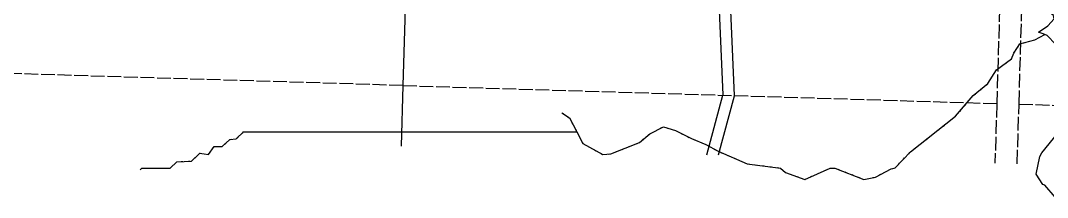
# Model space of a CAD drawing. Extents: x 363066 to 375462, y 6077936 to 6083550.
# Drawn here: x 365921 to 367314, y 6081619 to 6081859 of the extents above; entities that cross this region are included whole.
import ezdxf

# ---------------------------------------------------------------- set-up
doc = ezdxf.new("R2010")
doc.units = 0
doc.header["$LTSCALE"] = 5
for name, pattern in [('foc-QUARTERLINE', [33, 25, -3, 2, -3]), ('foc-UNSURVEYED', [12.5, 10, -2.5]), ('foc-WHEELTRACKS', [2, 0.4, -1.6]), ('UNSURVEY_LINE', [4.5, 3.75, -0.75])]:
    doc.linetypes.add(name, pattern=pattern)
for name, color, linetype in [('F-RW', 190, 'Continuous'), ('L-QSEC', 8, 'foc-QUARTERLINE'), ('L-USEC', 7, 'foc-UNSURVEYED'), ('T-CREEK', 160, 'Continuous'), ('T-WATER', 160, 'Continuous'), ('T-WATER-P3', 160, 'foc-WHEELTRACKS')]:
    doc.layers.add(name, color=color, linetype=linetype)
doc.styles.add('foc-LtypeFont', font='ARIALN.TTF', dxfattribs={"height": 7.35})
doc.linetypes.add('foc-TOPO-flowdirection-NOLINE', pattern='A,0,[">",foc-LtypeFont,S=0.3,R=0,X=0,Y=-0.945],-20,[">",foc-LtypeFont,S=0.3,R=0,X=0,Y=-0.945],0', length=20)

msp = doc.modelspace()

# ---------------------------------------------------------------- linework, layer by layer
at = {"layer": 'F-RW', "flags": 128}
msp.add_lwpolyline([(366852.1, 6081676.7), (366873.9, 6081757.5), (366874, 6081757.9), (366861.5, 6082050.1), (366858.5, 6082120.3), (366858.3, 6082124), (366873.3, 6082124.6), (366873.4, 6082120.5), (366876.5, 6082050), (366889, 6081757.1), (366889.1, 6081756.3), (366867.5, 6081676.3)], dxfattribs=at)
at = {"layer": 'L-QSEC'}
for p, q in [((366462.3, 6082534.9), (366439.6, 6081770.7)), ((366439.6, 6081770.7), (366437.1, 6081688.7))]:
    msp.add_line(p, q, dxfattribs=at)
at = {"layer": 'L-USEC', "linetype": 'UNSURVEY_LINE'}
for p, q in [((367269.2, 6082550.4), (367245.4, 6081746.3)), ((367275.6, 6081745.4), (367299.3, 6082549.6)), ((366439.6, 6081770.7), (365643.8, 6081794.9)), ((366439.6, 6081770.7), (367245.4, 6081746.3)), ((367245.4, 6081746.3), (367243, 6081665.5)), ((367273.2, 6081664.6), (367275.6, 6081745.4)), ((367275.6, 6081745.4), (368071.5, 6081722.8))]:
    msp.add_line(p, q, dxfattribs=at)
at = {"layer": 'T-CREEK', "linetype": 'foc-TOPO-flowdirection-NOLINE', "flags": 128}
for points in [[(367325.8, 6081619), (367324.6, 6081619.5), (367310.7, 6081635.6), (367307.9, 6081636.7), (367298.8, 6081650.5), (367303.7, 6081674.5), (367306.4, 6081679.6), (367328.2, 6081706.3), (367328.8, 6081709.5), (367340.9, 6081725.9), (367357.4, 6081730.4), (367360.1, 6081732.5), (367363.8, 6081747.7), (367346.4, 6081746.6), (367342.9, 6081753.5), (367344.4, 6081761.9), (367364.5, 6081782.3), (367371, 6081792.8), (367389.4, 6081780.7), (367395.1, 6081782.2), (367394.6, 6081791), (367384.6, 6081805.4), (367370.6, 6081802.7), (367359.7, 6081809), (367356.3, 6081819.2), (367340, 6081819.8), (367336.7, 6081818.5), (367324.9, 6081826.7), (367313.9, 6081838.5), (367310.7, 6081839.9), (367302.2, 6081843), (367314.7, 6081851.7), (367323.5, 6081861.3), (367322.2, 6081865.8), (367312.1, 6081874.2), (367314.8, 6081890.2), (367310.2, 6081895.9), (367306.8, 6081896.9), (367301.3, 6081906.2), (367305.8, 6081926.9), (367304.2, 6081932.4), (367304.9, 6081945.7), (367336.1, 6081950.6), (367353.8, 6081948.2), (367358.2, 6081967.5), (367357.7, 6081984.6), (367365.8, 6082005.3), (367356.7, 6082010.7), (367350.6, 6082012.2), (367342.6, 6082027.6), (367335.2, 6082035.1), (367316.3, 6082040.4), (367305.5, 6082031.5), (367293.6, 6082027.4), (367292, 6082028.7), (367286, 6082048.9), (367288.7, 6082064.2), (367286.6, 6082066.8), (367238.9, 6082063.7), (367236.3, 6082061.5), (367226.6, 6082055), (367223.2, 6082080.4), (367227.7, 6082103.9), (367228.3, 6082124.7), (367226.3, 6082128), (367205.2, 6082141.6), (367188.6, 6082136.2), (367178.1, 6082170.3), (367170.4, 6082174.7), (367183.4, 6082190.7), (367182, 6082214.8), (367160.5, 6082209.8), (367151.3, 6082214.2), (367144.7, 6082227.6), (367138.7, 6082245.6), (367124.8, 6082261.7), (367110.3, 6082263.8), (367097.8, 6082280.2), (367075, 6082287.7), (367063, 6082295.6), (367051.2, 6082317.7), (367049.6, 6082334.8), (367055.1, 6082354.1), (367047.1, 6082362.8), (367045.1, 6082376.3), (367025.5, 6082386.4), (367010.4, 6082390.7), (366998, 6082401.2), (366996.3, 6082415), (366995.3, 6082422.5), (366994, 6082427.6), (366989.8, 6082443.6), (366989.1, 6082446.3), (366986, 6082450.3), (366945.4, 6082461.9), (366929.1, 6082468.5), (366900.8, 6082470.7), (366880, 6082478.5), (366869.5, 6082492.8), (366831.3, 6082507.2), (366820.7, 6082516.2), (366803.4, 6082537.7), (366790.3, 6082561.8), (366786.8, 6082572.1), (366785.8, 6082583.8), (366786.7, 6082605.2), (366796, 6082613.4), (366805.2, 6082614.8), (366814.7, 6082628.9), (366816.3, 6082645.5), (366837.4, 6082665.2), (366831.9, 6082673.9), (366821.9, 6082683), (366821.2, 6082704), (366823.9, 6082711), (366824, 6082713.9)], [(366655.2, 6081733.8), (366665.5, 6081726.8), (366675.4, 6081708.1), (366683.9, 6081692), (366710.8, 6081677.1), (366721.6, 6081678), (366760.7, 6081693.6), (366774.6, 6081705.2), (366793, 6081714.6), (366809.3, 6081709.8), (366831, 6081698.8), (366850.7, 6081690.8), (366867.3, 6081681.5), (366906.8, 6081664.6), (366952, 6081658.8), (366958.7, 6081653), (366984.9, 6081643.2), (367019.2, 6081658.8), (367025.9, 6081658.7), (367065.1, 6081643.5), (367080.9, 6081646.5), (367102, 6081657.9), (367107.5, 6081659), (367128.2, 6081680.6), (367189.6, 6081729), (367213.6, 6081757.1), (367233.1, 6081773.3), (367245.1, 6081792), (367265.5, 6081806.7), (367268.5, 6081814.6), (367276.8, 6081827), (367297, 6081832.7), (367310.7, 6081839.9)], [(366083.1, 6081656.5), (366085.2, 6081658.6), (366123.8, 6081658.6), (366133, 6081667.2), (366152.8, 6081668.2), (366164, 6081678.9), (366175.7, 6081677.4), (366183.3, 6081688.1), (366194.5, 6081688.1), (366204.7, 6081697.7), (366213.3, 6081698.2), (366223.5, 6081707.9), (366675.4, 6081708.1)]]:
    msp.add_lwpolyline(points, dxfattribs=at)
at = {"layer": 'T-WATER'}
for points in [[(367324.9, 6081826.7), (367313.9, 6081838.5), (367310.7, 6081839.9), (367302.2, 6081843), (367314.7, 6081851.7)], [(367324.6, 6081619.5), (367310.7, 6081635.6), (367307.9, 6081636.7), (367298.8, 6081650.5), (367303.7, 6081674.5), (367306.4, 6081679.6), (367328.2, 6081706.3)]]:
    msp.add_lwpolyline(points, dxfattribs=at)
at = {"layer": 'T-WATER-P3', "flags": 128}
for points in [[(366655.2, 6081733.8), (366665.5, 6081726.8), (366675.4, 6081708.1), (366683.9, 6081692), (366710.8, 6081677.1), (366721.6, 6081678), (366760.7, 6081693.6), (366774.6, 6081705.2), (366793, 6081714.6), (366809.3, 6081709.8), (366831, 6081698.8), (366850.7, 6081690.8), (366867.3, 6081681.5), (366906.8, 6081664.6), (366952, 6081658.8), (366958.7, 6081653), (366984.9, 6081643.2), (367019.2, 6081658.8), (367025.9, 6081658.7), (367065.1, 6081643.5), (367080.9, 6081646.5), (367102, 6081657.9), (367107.5, 6081659), (367128.2, 6081680.6), (367189.6, 6081729), (367213.6, 6081757.1), (367233.1, 6081773.3), (367245.1, 6081792), (367265.5, 6081806.7), (367268.5, 6081814.6), (367276.8, 6081827), (367297, 6081832.7), (367310.7, 6081839.9)], [(366083.1, 6081656.5), (366085.2, 6081658.6), (366123.8, 6081658.6), (366133, 6081667.2), (366152.8, 6081668.2), (366164, 6081678.9), (366175.7, 6081677.4), (366183.3, 6081688.1), (366194.5, 6081688.1), (366204.7, 6081697.7), (366213.3, 6081698.2), (366223.5, 6081707.9), (366675.4, 6081708.1)]]:
    msp.add_lwpolyline(points, dxfattribs=at)

doc.saveas('drawing.dxf')
